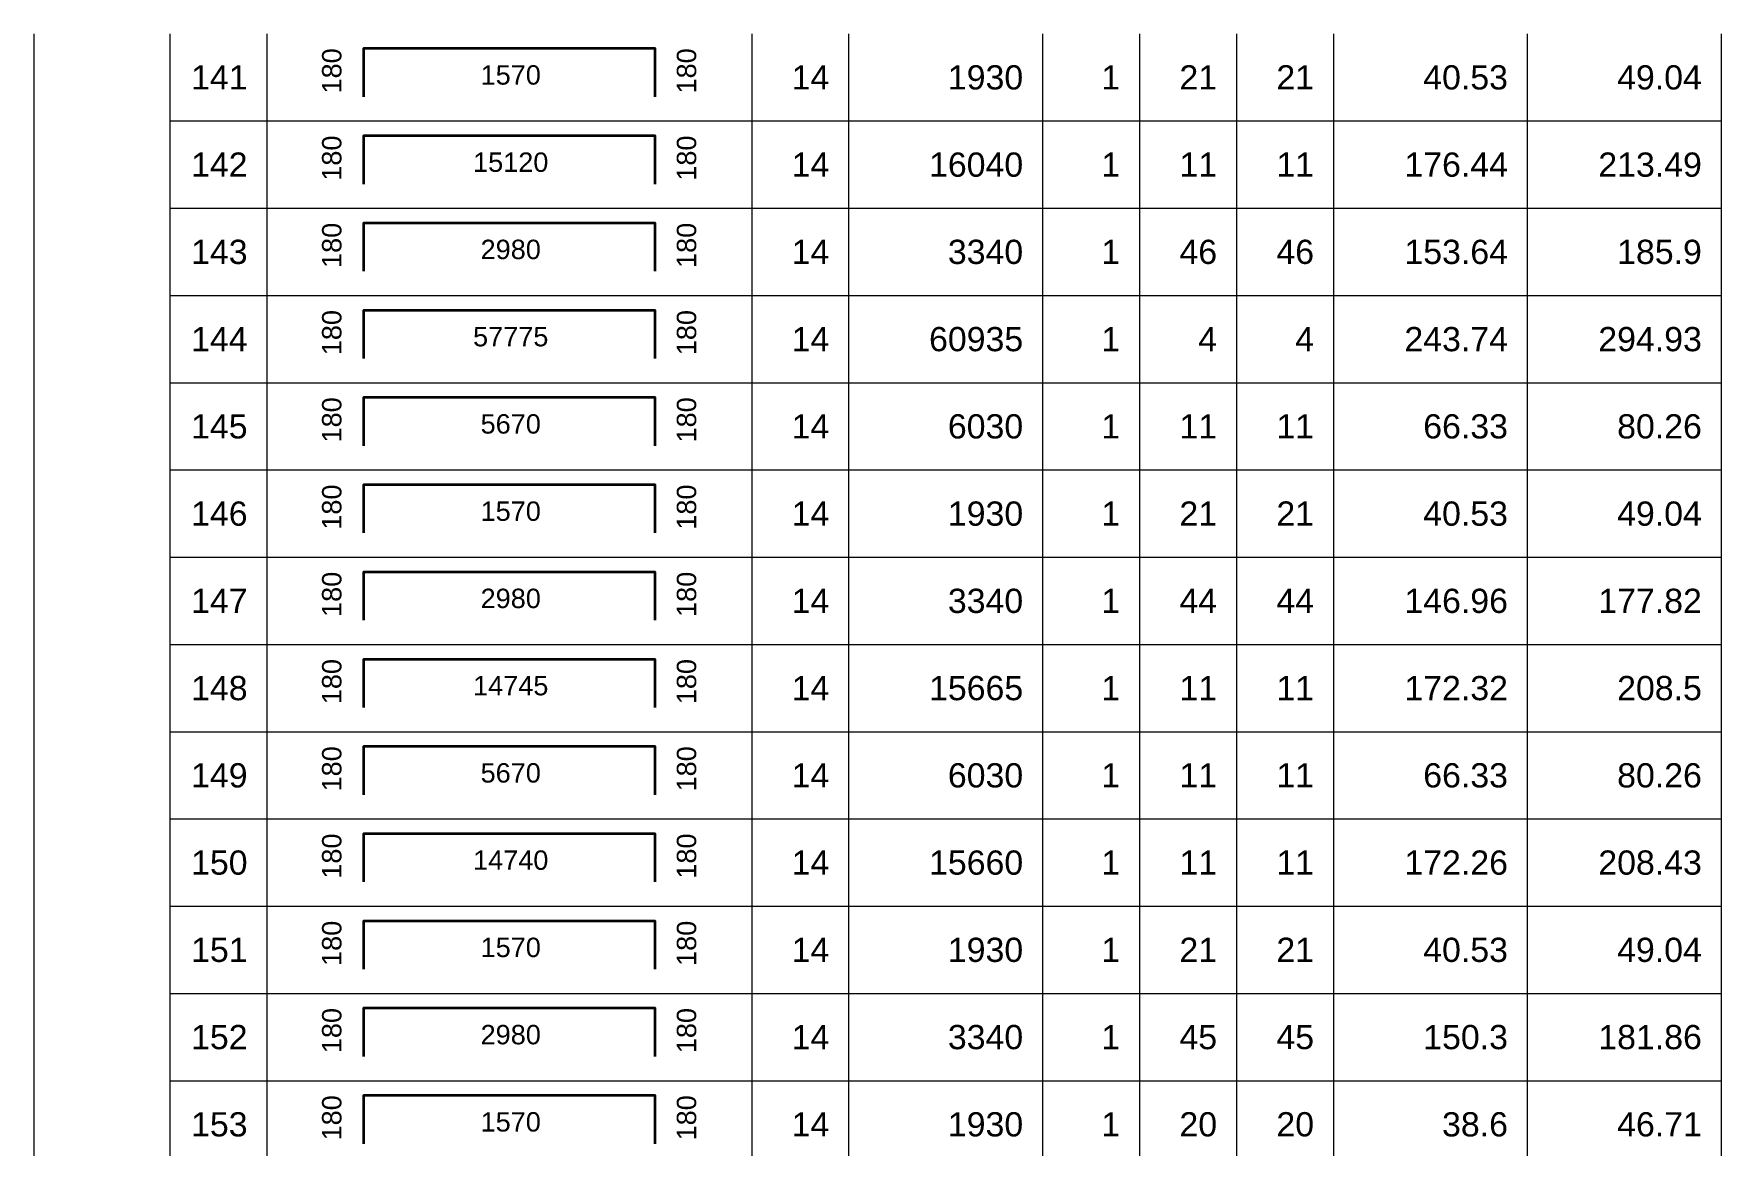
# Model space of a CAD drawing. Header units: millimetres. Extents: x -179076 to 505271, y -34263 to 117995.
# Drawn here: x -28311 to -10905, y -22329 to -10863 of the extents above; entities that cross this region are included whole.
import ezdxf
from ezdxf.enums import TextEntityAlignment as Align

# ---------------------------------------------------------------- set-up
doc = ezdxf.new("R2010")
doc.units = ezdxf.units.MM
for name, color, linetype, lineweight in [('NDC_S_REBAR', 4, 'Continuous', 35), ('NDC_S_VN TEXT', 7, 'Continuous', 20), ('NDC_Table', 3, 'Continuous', 20)]:
    doc.layers.add(name, color=color, linetype=linetype, lineweight=lineweight)
doc.styles.add('ARIAL', font='arial.ttf', dxfattribs={"width": 0.8})

# ---------------------------------------------------------------- blocks, each defined once
blk = doc.blocks.new('dang04')
at = {"layer": 'NDC_S_REBAR'}
blk.add_lwpolyline([(3405, -650), (3405, -150), (6405, -150), (6405, -650)], dxfattribs=at)
at = {"layer": 'NDC_Table'}
for p, q in [((0, 0), (0, -900)), ((1405, 0), (1405, -900)), ((2405, 0), (2405, -900)), ((7405, 0), (7405, -900)), ((8405, 0), (8405, -900)), ((10405, 0), (10405, -900)), ((11405, 0), (11405, -900)), ((12405, 0), (12405, -900)), ((13405, 0), (13405, -900)), ((15405, 0), (15405, -900)), ((17405, 0), (17405, -900)), ((1405, -900), (17405, -900))]:
    blk.add_line(p, q, dxfattribs=at)
at = {"layer": 'NDC_S_VN TEXT', "style": 'ARIAL'}
for p in [(3073, -150), (6733, -150)]:
    blk.add_attdef('D03', text='', height=200, rotation=90, dxfattribs=at).set_placement(p, align=Align.MIDDLE_RIGHT)
for p in [(2205, -450), (8205, -450), (10205, -450), (11205, -450), (12205, -450), (13205, -450), (15205, -450), (17205, -450)]:
    blk.add_attdef('D03', text='', height=250, dxfattribs=at).set_placement(p, align=Align.MIDDLE_RIGHT)
blk.add_attdef('D03', text='', height=200, dxfattribs=at).set_placement((4920, -425), align=Align.MIDDLE_CENTER)

msp = doc.modelspace()

# ---------------------------------------------------------------- block references
at = {"layer": 'NDC_Table'}
ref = msp.add_blockref('dang04', (-28310.7, -10862.9), dxfattribs=at)
ref.add_attrib('D03', '141', dxfattribs={"layer": 'NDC_S_VN TEXT', "height": 250, "style": 'ARIAL'}).set_placement((-26105.4, -11312.9), align=Align.MIDDLE_RIGHT)
ref.add_attrib('D03', '180', dxfattribs={"layer": 'NDC_S_VN TEXT', "height": 200, "rotation": 90, "style": 'ARIAL'}).set_placement((-25237.4, -11012.9), align=Align.MIDDLE_RIGHT)
ref.add_attrib('D03', '1570', dxfattribs={"layer": 'NDC_S_VN TEXT', "height": 200, "style": 'ARIAL'}).set_placement((-23391.1, -11287.6), align=Align.MIDDLE_CENTER)
ref.add_attrib('D03', '180', dxfattribs={"layer": 'NDC_S_VN TEXT', "height": 200, "rotation": 90, "style": 'ARIAL'}).set_placement((-21578.2, -11012.9), align=Align.MIDDLE_RIGHT)
ref.add_attrib('D03', '14', dxfattribs={"layer": 'NDC_S_VN TEXT', "height": 250, "style": 'ARIAL'}).set_placement((-20105.4, -11312.9), align=Align.MIDDLE_RIGHT)
ref.add_attrib('D03', '1930', dxfattribs={"layer": 'NDC_S_VN TEXT', "height": 250, "style": 'ARIAL'}).set_placement((-18105.4, -11312.9), align=Align.MIDDLE_RIGHT)
ref.add_attrib('D03', '1', dxfattribs={"layer": 'NDC_S_VN TEXT', "height": 250, "style": 'ARIAL'}).set_placement((-17105.4, -11312.9), align=Align.MIDDLE_RIGHT)
ref.add_attrib('D03', '21', dxfattribs={"layer": 'NDC_S_VN TEXT', "height": 250, "style": 'ARIAL'}).set_placement((-16105.4, -11312.9), align=Align.MIDDLE_RIGHT)
ref.add_attrib('D03', '21', dxfattribs={"layer": 'NDC_S_VN TEXT', "height": 250, "style": 'ARIAL'}).set_placement((-15105.4, -11312.5), align=Align.MIDDLE_RIGHT)
ref.add_attrib('D03', '40.53', dxfattribs={"layer": 'NDC_S_VN TEXT', "height": 250, "style": 'ARIAL'}).set_placement((-13105.4, -11312.9), align=Align.MIDDLE_RIGHT)
ref.add_attrib('D03', '49.04', dxfattribs={"layer": 'NDC_S_VN TEXT', "height": 250, "style": 'ARIAL'}).set_placement((-11105.4, -11312.9), align=Align.MIDDLE_RIGHT)
ref = msp.add_blockref('dang04', (-28310.7, -11762.9), dxfattribs=at)
ref.add_attrib('D03', '142', dxfattribs={"layer": 'NDC_S_VN TEXT', "height": 250, "style": 'ARIAL'}).set_placement((-26105.4, -12212.9), align=Align.MIDDLE_RIGHT)
ref.add_attrib('D03', '180', dxfattribs={"layer": 'NDC_S_VN TEXT', "height": 200, "rotation": 90, "style": 'ARIAL'}).set_placement((-25237.4, -11912.9), align=Align.MIDDLE_RIGHT)
ref.add_attrib('D03', '15120', dxfattribs={"layer": 'NDC_S_VN TEXT', "height": 200, "style": 'ARIAL'}).set_placement((-23391.1, -12187.6), align=Align.MIDDLE_CENTER)
ref.add_attrib('D03', '180', dxfattribs={"layer": 'NDC_S_VN TEXT', "height": 200, "rotation": 90, "style": 'ARIAL'}).set_placement((-21578.2, -11912.9), align=Align.MIDDLE_RIGHT)
ref.add_attrib('D03', '14', dxfattribs={"layer": 'NDC_S_VN TEXT', "height": 250, "style": 'ARIAL'}).set_placement((-20105.4, -12212.9), align=Align.MIDDLE_RIGHT)
ref.add_attrib('D03', '16040', dxfattribs={"layer": 'NDC_S_VN TEXT', "height": 250, "style": 'ARIAL'}).set_placement((-18105.4, -12212.9), align=Align.MIDDLE_RIGHT)
ref.add_attrib('D03', '1', dxfattribs={"layer": 'NDC_S_VN TEXT', "height": 250, "style": 'ARIAL'}).set_placement((-17105.4, -12212.9), align=Align.MIDDLE_RIGHT)
ref.add_attrib('D03', '11', dxfattribs={"layer": 'NDC_S_VN TEXT', "height": 250, "style": 'ARIAL'}).set_placement((-16105.4, -12212.9), align=Align.MIDDLE_RIGHT)
ref.add_attrib('D03', '11', dxfattribs={"layer": 'NDC_S_VN TEXT', "height": 250, "style": 'ARIAL'}).set_placement((-15105.4, -12212.5), align=Align.MIDDLE_RIGHT)
ref.add_attrib('D03', '176.44', dxfattribs={"layer": 'NDC_S_VN TEXT', "height": 250, "style": 'ARIAL'}).set_placement((-13105.4, -12212.9), align=Align.MIDDLE_RIGHT)
ref.add_attrib('D03', '213.49', dxfattribs={"layer": 'NDC_S_VN TEXT', "height": 250, "style": 'ARIAL'}).set_placement((-11105.4, -12212.9), align=Align.MIDDLE_RIGHT)
ref = msp.add_blockref('dang04', (-28310.7, -12662.9), dxfattribs=at)
ref.add_attrib('D03', '143', dxfattribs={"layer": 'NDC_S_VN TEXT', "height": 250, "style": 'ARIAL'}).set_placement((-26105.4, -13112.9), align=Align.MIDDLE_RIGHT)
ref.add_attrib('D03', '180', dxfattribs={"layer": 'NDC_S_VN TEXT', "height": 200, "rotation": 90, "style": 'ARIAL'}).set_placement((-25237.4, -12812.9), align=Align.MIDDLE_RIGHT)
ref.add_attrib('D03', '2980', dxfattribs={"layer": 'NDC_S_VN TEXT', "height": 200, "style": 'ARIAL'}).set_placement((-23391.1, -13087.6), align=Align.MIDDLE_CENTER)
ref.add_attrib('D03', '180', dxfattribs={"layer": 'NDC_S_VN TEXT', "height": 200, "rotation": 90, "style": 'ARIAL'}).set_placement((-21578.2, -12812.9), align=Align.MIDDLE_RIGHT)
ref.add_attrib('D03', '14', dxfattribs={"layer": 'NDC_S_VN TEXT', "height": 250, "style": 'ARIAL'}).set_placement((-20105.4, -13112.9), align=Align.MIDDLE_RIGHT)
ref.add_attrib('D03', '3340', dxfattribs={"layer": 'NDC_S_VN TEXT', "height": 250, "style": 'ARIAL'}).set_placement((-18105.4, -13112.9), align=Align.MIDDLE_RIGHT)
ref.add_attrib('D03', '1', dxfattribs={"layer": 'NDC_S_VN TEXT', "height": 250, "style": 'ARIAL'}).set_placement((-17105.4, -13112.9), align=Align.MIDDLE_RIGHT)
ref.add_attrib('D03', '46', dxfattribs={"layer": 'NDC_S_VN TEXT', "height": 250, "style": 'ARIAL'}).set_placement((-16105.4, -13112.9), align=Align.MIDDLE_RIGHT)
ref.add_attrib('D03', '46', dxfattribs={"layer": 'NDC_S_VN TEXT', "height": 250, "style": 'ARIAL'}).set_placement((-15105.4, -13112.5), align=Align.MIDDLE_RIGHT)
ref.add_attrib('D03', '153.64', dxfattribs={"layer": 'NDC_S_VN TEXT', "height": 250, "style": 'ARIAL'}).set_placement((-13105.4, -13112.9), align=Align.MIDDLE_RIGHT)
ref.add_attrib('D03', '185.9', dxfattribs={"layer": 'NDC_S_VN TEXT', "height": 250, "style": 'ARIAL'}).set_placement((-11105.4, -13112.9), align=Align.MIDDLE_RIGHT)
ref = msp.add_blockref('dang04', (-28310.7, -13562.9), dxfattribs=at)
ref.add_attrib('D03', '144', dxfattribs={"layer": 'NDC_S_VN TEXT', "height": 250, "style": 'ARIAL'}).set_placement((-26105.4, -14012.9), align=Align.MIDDLE_RIGHT)
ref.add_attrib('D03', '180', dxfattribs={"layer": 'NDC_S_VN TEXT', "height": 200, "rotation": 90, "style": 'ARIAL'}).set_placement((-25237.4, -13712.9), align=Align.MIDDLE_RIGHT)
ref.add_attrib('D03', '57775', dxfattribs={"layer": 'NDC_S_VN TEXT', "height": 200, "style": 'ARIAL'}).set_placement((-23391.1, -13987.6), align=Align.MIDDLE_CENTER)
ref.add_attrib('D03', '180', dxfattribs={"layer": 'NDC_S_VN TEXT', "height": 200, "rotation": 90, "style": 'ARIAL'}).set_placement((-21578.2, -13712.9), align=Align.MIDDLE_RIGHT)
ref.add_attrib('D03', '14', dxfattribs={"layer": 'NDC_S_VN TEXT', "height": 250, "style": 'ARIAL'}).set_placement((-20105.4, -14012.9), align=Align.MIDDLE_RIGHT)
ref.add_attrib('D03', '60935', dxfattribs={"layer": 'NDC_S_VN TEXT', "height": 250, "style": 'ARIAL'}).set_placement((-18105.4, -14012.9), align=Align.MIDDLE_RIGHT)
ref.add_attrib('D03', '1', dxfattribs={"layer": 'NDC_S_VN TEXT', "height": 250, "style": 'ARIAL'}).set_placement((-17105.4, -14012.9), align=Align.MIDDLE_RIGHT)
ref.add_attrib('D03', '4', dxfattribs={"layer": 'NDC_S_VN TEXT', "height": 250, "style": 'ARIAL'}).set_placement((-16105.4, -14012.9), align=Align.MIDDLE_RIGHT)
ref.add_attrib('D03', '4', dxfattribs={"layer": 'NDC_S_VN TEXT', "height": 250, "style": 'ARIAL'}).set_placement((-15105.4, -14012.5), align=Align.MIDDLE_RIGHT)
ref.add_attrib('D03', '243.74', dxfattribs={"layer": 'NDC_S_VN TEXT', "height": 250, "style": 'ARIAL'}).set_placement((-13105.4, -14012.9), align=Align.MIDDLE_RIGHT)
ref.add_attrib('D03', '294.93', dxfattribs={"layer": 'NDC_S_VN TEXT', "height": 250, "style": 'ARIAL'}).set_placement((-11105.4, -14012.9), align=Align.MIDDLE_RIGHT)
ref = msp.add_blockref('dang04', (-28310.7, -14462.9), dxfattribs=at)
ref.add_attrib('D03', '145', dxfattribs={"layer": 'NDC_S_VN TEXT', "height": 250, "style": 'ARIAL'}).set_placement((-26105.4, -14912.9), align=Align.MIDDLE_RIGHT)
ref.add_attrib('D03', '180', dxfattribs={"layer": 'NDC_S_VN TEXT', "height": 200, "rotation": 90, "style": 'ARIAL'}).set_placement((-25237.4, -14612.9), align=Align.MIDDLE_RIGHT)
ref.add_attrib('D03', '5670', dxfattribs={"layer": 'NDC_S_VN TEXT', "height": 200, "style": 'ARIAL'}).set_placement((-23391.1, -14887.6), align=Align.MIDDLE_CENTER)
ref.add_attrib('D03', '180', dxfattribs={"layer": 'NDC_S_VN TEXT', "height": 200, "rotation": 90, "style": 'ARIAL'}).set_placement((-21578.2, -14612.9), align=Align.MIDDLE_RIGHT)
ref.add_attrib('D03', '14', dxfattribs={"layer": 'NDC_S_VN TEXT', "height": 250, "style": 'ARIAL'}).set_placement((-20105.4, -14912.9), align=Align.MIDDLE_RIGHT)
ref.add_attrib('D03', '6030', dxfattribs={"layer": 'NDC_S_VN TEXT', "height": 250, "style": 'ARIAL'}).set_placement((-18105.4, -14912.9), align=Align.MIDDLE_RIGHT)
ref.add_attrib('D03', '1', dxfattribs={"layer": 'NDC_S_VN TEXT', "height": 250, "style": 'ARIAL'}).set_placement((-17105.4, -14912.9), align=Align.MIDDLE_RIGHT)
ref.add_attrib('D03', '11', dxfattribs={"layer": 'NDC_S_VN TEXT', "height": 250, "style": 'ARIAL'}).set_placement((-16105.4, -14912.9), align=Align.MIDDLE_RIGHT)
ref.add_attrib('D03', '11', dxfattribs={"layer": 'NDC_S_VN TEXT', "height": 250, "style": 'ARIAL'}).set_placement((-15105.4, -14912.5), align=Align.MIDDLE_RIGHT)
ref.add_attrib('D03', '66.33', dxfattribs={"layer": 'NDC_S_VN TEXT', "height": 250, "style": 'ARIAL'}).set_placement((-13105.4, -14912.9), align=Align.MIDDLE_RIGHT)
ref.add_attrib('D03', '80.26', dxfattribs={"layer": 'NDC_S_VN TEXT', "height": 250, "style": 'ARIAL'}).set_placement((-11105.4, -14912.9), align=Align.MIDDLE_RIGHT)
ref = msp.add_blockref('dang04', (-28310.7, -15362.9), dxfattribs=at)
ref.add_attrib('D03', '146', dxfattribs={"layer": 'NDC_S_VN TEXT', "height": 250, "style": 'ARIAL'}).set_placement((-26105.4, -15812.9), align=Align.MIDDLE_RIGHT)
ref.add_attrib('D03', '180', dxfattribs={"layer": 'NDC_S_VN TEXT', "height": 200, "rotation": 90, "style": 'ARIAL'}).set_placement((-25237.4, -15512.9), align=Align.MIDDLE_RIGHT)
ref.add_attrib('D03', '1570', dxfattribs={"layer": 'NDC_S_VN TEXT', "height": 200, "style": 'ARIAL'}).set_placement((-23391.1, -15787.6), align=Align.MIDDLE_CENTER)
ref.add_attrib('D03', '180', dxfattribs={"layer": 'NDC_S_VN TEXT', "height": 200, "rotation": 90, "style": 'ARIAL'}).set_placement((-21578.2, -15512.9), align=Align.MIDDLE_RIGHT)
ref.add_attrib('D03', '14', dxfattribs={"layer": 'NDC_S_VN TEXT', "height": 250, "style": 'ARIAL'}).set_placement((-20105.4, -15812.9), align=Align.MIDDLE_RIGHT)
ref.add_attrib('D03', '1930', dxfattribs={"layer": 'NDC_S_VN TEXT', "height": 250, "style": 'ARIAL'}).set_placement((-18105.4, -15812.9), align=Align.MIDDLE_RIGHT)
ref.add_attrib('D03', '1', dxfattribs={"layer": 'NDC_S_VN TEXT', "height": 250, "style": 'ARIAL'}).set_placement((-17105.4, -15812.9), align=Align.MIDDLE_RIGHT)
ref.add_attrib('D03', '21', dxfattribs={"layer": 'NDC_S_VN TEXT', "height": 250, "style": 'ARIAL'}).set_placement((-16105.4, -15812.9), align=Align.MIDDLE_RIGHT)
ref.add_attrib('D03', '21', dxfattribs={"layer": 'NDC_S_VN TEXT', "height": 250, "style": 'ARIAL'}).set_placement((-15105.4, -15812.5), align=Align.MIDDLE_RIGHT)
ref.add_attrib('D03', '40.53', dxfattribs={"layer": 'NDC_S_VN TEXT', "height": 250, "style": 'ARIAL'}).set_placement((-13105.4, -15812.9), align=Align.MIDDLE_RIGHT)
ref.add_attrib('D03', '49.04', dxfattribs={"layer": 'NDC_S_VN TEXT', "height": 250, "style": 'ARIAL'}).set_placement((-11105.4, -15812.9), align=Align.MIDDLE_RIGHT)
ref = msp.add_blockref('dang04', (-28310.7, -16262.9), dxfattribs=at)
ref.add_attrib('D03', '147', dxfattribs={"layer": 'NDC_S_VN TEXT', "height": 250, "style": 'ARIAL'}).set_placement((-26105.4, -16712.9), align=Align.MIDDLE_RIGHT)
ref.add_attrib('D03', '180', dxfattribs={"layer": 'NDC_S_VN TEXT', "height": 200, "rotation": 90, "style": 'ARIAL'}).set_placement((-25237.4, -16412.9), align=Align.MIDDLE_RIGHT)
ref.add_attrib('D03', '2980', dxfattribs={"layer": 'NDC_S_VN TEXT', "height": 200, "style": 'ARIAL'}).set_placement((-23391.1, -16687.6), align=Align.MIDDLE_CENTER)
ref.add_attrib('D03', '180', dxfattribs={"layer": 'NDC_S_VN TEXT', "height": 200, "rotation": 90, "style": 'ARIAL'}).set_placement((-21578.2, -16412.9), align=Align.MIDDLE_RIGHT)
ref.add_attrib('D03', '14', dxfattribs={"layer": 'NDC_S_VN TEXT', "height": 250, "style": 'ARIAL'}).set_placement((-20105.4, -16712.9), align=Align.MIDDLE_RIGHT)
ref.add_attrib('D03', '3340', dxfattribs={"layer": 'NDC_S_VN TEXT', "height": 250, "style": 'ARIAL'}).set_placement((-18105.4, -16712.9), align=Align.MIDDLE_RIGHT)
ref.add_attrib('D03', '1', dxfattribs={"layer": 'NDC_S_VN TEXT', "height": 250, "style": 'ARIAL'}).set_placement((-17105.4, -16712.9), align=Align.MIDDLE_RIGHT)
ref.add_attrib('D03', '44', dxfattribs={"layer": 'NDC_S_VN TEXT', "height": 250, "style": 'ARIAL'}).set_placement((-16105.4, -16712.9), align=Align.MIDDLE_RIGHT)
ref.add_attrib('D03', '44', dxfattribs={"layer": 'NDC_S_VN TEXT', "height": 250, "style": 'ARIAL'}).set_placement((-15105.4, -16712.5), align=Align.MIDDLE_RIGHT)
ref.add_attrib('D03', '146.96', dxfattribs={"layer": 'NDC_S_VN TEXT', "height": 250, "style": 'ARIAL'}).set_placement((-13105.4, -16712.9), align=Align.MIDDLE_RIGHT)
ref.add_attrib('D03', '177.82', dxfattribs={"layer": 'NDC_S_VN TEXT', "height": 250, "style": 'ARIAL'}).set_placement((-11105.4, -16712.9), align=Align.MIDDLE_RIGHT)
ref = msp.add_blockref('dang04', (-28310.7, -17162.9), dxfattribs=at)
ref.add_attrib('D03', '148', dxfattribs={"layer": 'NDC_S_VN TEXT', "height": 250, "style": 'ARIAL'}).set_placement((-26105.4, -17612.9), align=Align.MIDDLE_RIGHT)
ref.add_attrib('D03', '180', dxfattribs={"layer": 'NDC_S_VN TEXT', "height": 200, "rotation": 90, "style": 'ARIAL'}).set_placement((-25237.4, -17312.9), align=Align.MIDDLE_RIGHT)
ref.add_attrib('D03', '14745', dxfattribs={"layer": 'NDC_S_VN TEXT', "height": 200, "style": 'ARIAL'}).set_placement((-23391.1, -17587.6), align=Align.MIDDLE_CENTER)
ref.add_attrib('D03', '180', dxfattribs={"layer": 'NDC_S_VN TEXT', "height": 200, "rotation": 90, "style": 'ARIAL'}).set_placement((-21578.2, -17312.9), align=Align.MIDDLE_RIGHT)
ref.add_attrib('D03', '14', dxfattribs={"layer": 'NDC_S_VN TEXT', "height": 250, "style": 'ARIAL'}).set_placement((-20105.4, -17612.9), align=Align.MIDDLE_RIGHT)
ref.add_attrib('D03', '15665', dxfattribs={"layer": 'NDC_S_VN TEXT', "height": 250, "style": 'ARIAL'}).set_placement((-18105.4, -17612.9), align=Align.MIDDLE_RIGHT)
ref.add_attrib('D03', '1', dxfattribs={"layer": 'NDC_S_VN TEXT', "height": 250, "style": 'ARIAL'}).set_placement((-17105.4, -17612.9), align=Align.MIDDLE_RIGHT)
ref.add_attrib('D03', '11', dxfattribs={"layer": 'NDC_S_VN TEXT', "height": 250, "style": 'ARIAL'}).set_placement((-16105.4, -17612.9), align=Align.MIDDLE_RIGHT)
ref.add_attrib('D03', '11', dxfattribs={"layer": 'NDC_S_VN TEXT', "height": 250, "style": 'ARIAL'}).set_placement((-15105.4, -17612.5), align=Align.MIDDLE_RIGHT)
ref.add_attrib('D03', '172.32', dxfattribs={"layer": 'NDC_S_VN TEXT', "height": 250, "style": 'ARIAL'}).set_placement((-13105.4, -17612.9), align=Align.MIDDLE_RIGHT)
ref.add_attrib('D03', '208.5', dxfattribs={"layer": 'NDC_S_VN TEXT', "height": 250, "style": 'ARIAL'}).set_placement((-11105.4, -17612.9), align=Align.MIDDLE_RIGHT)
ref = msp.add_blockref('dang04', (-28310.7, -18062.9), dxfattribs=at)
ref.add_attrib('D03', '149', dxfattribs={"layer": 'NDC_S_VN TEXT', "height": 250, "style": 'ARIAL'}).set_placement((-26105.4, -18512.9), align=Align.MIDDLE_RIGHT)
ref.add_attrib('D03', '180', dxfattribs={"layer": 'NDC_S_VN TEXT', "height": 200, "rotation": 90, "style": 'ARIAL'}).set_placement((-25237.4, -18212.9), align=Align.MIDDLE_RIGHT)
ref.add_attrib('D03', '5670', dxfattribs={"layer": 'NDC_S_VN TEXT', "height": 200, "style": 'ARIAL'}).set_placement((-23391.1, -18487.6), align=Align.MIDDLE_CENTER)
ref.add_attrib('D03', '180', dxfattribs={"layer": 'NDC_S_VN TEXT', "height": 200, "rotation": 90, "style": 'ARIAL'}).set_placement((-21578.2, -18212.9), align=Align.MIDDLE_RIGHT)
ref.add_attrib('D03', '14', dxfattribs={"layer": 'NDC_S_VN TEXT', "height": 250, "style": 'ARIAL'}).set_placement((-20105.4, -18512.9), align=Align.MIDDLE_RIGHT)
ref.add_attrib('D03', '6030', dxfattribs={"layer": 'NDC_S_VN TEXT', "height": 250, "style": 'ARIAL'}).set_placement((-18105.4, -18512.9), align=Align.MIDDLE_RIGHT)
ref.add_attrib('D03', '1', dxfattribs={"layer": 'NDC_S_VN TEXT', "height": 250, "style": 'ARIAL'}).set_placement((-17105.4, -18512.9), align=Align.MIDDLE_RIGHT)
ref.add_attrib('D03', '11', dxfattribs={"layer": 'NDC_S_VN TEXT', "height": 250, "style": 'ARIAL'}).set_placement((-16105.4, -18512.9), align=Align.MIDDLE_RIGHT)
ref.add_attrib('D03', '11', dxfattribs={"layer": 'NDC_S_VN TEXT', "height": 250, "style": 'ARIAL'}).set_placement((-15105.4, -18512.5), align=Align.MIDDLE_RIGHT)
ref.add_attrib('D03', '66.33', dxfattribs={"layer": 'NDC_S_VN TEXT', "height": 250, "style": 'ARIAL'}).set_placement((-13105.4, -18512.9), align=Align.MIDDLE_RIGHT)
ref.add_attrib('D03', '80.26', dxfattribs={"layer": 'NDC_S_VN TEXT', "height": 250, "style": 'ARIAL'}).set_placement((-11105.4, -18512.9), align=Align.MIDDLE_RIGHT)
ref = msp.add_blockref('dang04', (-28310.7, -18962.9), dxfattribs=at)
ref.add_attrib('D03', '150', dxfattribs={"layer": 'NDC_S_VN TEXT', "height": 250, "style": 'ARIAL'}).set_placement((-26105.4, -19412.9), align=Align.MIDDLE_RIGHT)
ref.add_attrib('D03', '180', dxfattribs={"layer": 'NDC_S_VN TEXT', "height": 200, "rotation": 90, "style": 'ARIAL'}).set_placement((-25237.4, -19112.9), align=Align.MIDDLE_RIGHT)
ref.add_attrib('D03', '14740', dxfattribs={"layer": 'NDC_S_VN TEXT', "height": 200, "style": 'ARIAL'}).set_placement((-23391.1, -19387.6), align=Align.MIDDLE_CENTER)
ref.add_attrib('D03', '180', dxfattribs={"layer": 'NDC_S_VN TEXT', "height": 200, "rotation": 90, "style": 'ARIAL'}).set_placement((-21578.2, -19112.9), align=Align.MIDDLE_RIGHT)
ref.add_attrib('D03', '14', dxfattribs={"layer": 'NDC_S_VN TEXT', "height": 250, "style": 'ARIAL'}).set_placement((-20105.4, -19412.9), align=Align.MIDDLE_RIGHT)
ref.add_attrib('D03', '15660', dxfattribs={"layer": 'NDC_S_VN TEXT', "height": 250, "style": 'ARIAL'}).set_placement((-18105.4, -19412.9), align=Align.MIDDLE_RIGHT)
ref.add_attrib('D03', '1', dxfattribs={"layer": 'NDC_S_VN TEXT', "height": 250, "style": 'ARIAL'}).set_placement((-17105.4, -19412.9), align=Align.MIDDLE_RIGHT)
ref.add_attrib('D03', '11', dxfattribs={"layer": 'NDC_S_VN TEXT', "height": 250, "style": 'ARIAL'}).set_placement((-16105.4, -19412.9), align=Align.MIDDLE_RIGHT)
ref.add_attrib('D03', '11', dxfattribs={"layer": 'NDC_S_VN TEXT', "height": 250, "style": 'ARIAL'}).set_placement((-15105.4, -19412.5), align=Align.MIDDLE_RIGHT)
ref.add_attrib('D03', '172.26', dxfattribs={"layer": 'NDC_S_VN TEXT', "height": 250, "style": 'ARIAL'}).set_placement((-13105.4, -19412.9), align=Align.MIDDLE_RIGHT)
ref.add_attrib('D03', '208.43', dxfattribs={"layer": 'NDC_S_VN TEXT', "height": 250, "style": 'ARIAL'}).set_placement((-11105.4, -19412.9), align=Align.MIDDLE_RIGHT)
ref = msp.add_blockref('dang04', (-28310.7, -19862.9), dxfattribs=at)
ref.add_attrib('D03', '151', dxfattribs={"layer": 'NDC_S_VN TEXT', "height": 250, "style": 'ARIAL'}).set_placement((-26105.4, -20312.9), align=Align.MIDDLE_RIGHT)
ref.add_attrib('D03', '180', dxfattribs={"layer": 'NDC_S_VN TEXT', "height": 200, "rotation": 90, "style": 'ARIAL'}).set_placement((-25237.4, -20012.9), align=Align.MIDDLE_RIGHT)
ref.add_attrib('D03', '1570', dxfattribs={"layer": 'NDC_S_VN TEXT', "height": 200, "style": 'ARIAL'}).set_placement((-23391.1, -20287.6), align=Align.MIDDLE_CENTER)
ref.add_attrib('D03', '180', dxfattribs={"layer": 'NDC_S_VN TEXT', "height": 200, "rotation": 90, "style": 'ARIAL'}).set_placement((-21578.2, -20012.9), align=Align.MIDDLE_RIGHT)
ref.add_attrib('D03', '14', dxfattribs={"layer": 'NDC_S_VN TEXT', "height": 250, "style": 'ARIAL'}).set_placement((-20105.4, -20312.9), align=Align.MIDDLE_RIGHT)
ref.add_attrib('D03', '1930', dxfattribs={"layer": 'NDC_S_VN TEXT', "height": 250, "style": 'ARIAL'}).set_placement((-18105.4, -20312.9), align=Align.MIDDLE_RIGHT)
ref.add_attrib('D03', '1', dxfattribs={"layer": 'NDC_S_VN TEXT', "height": 250, "style": 'ARIAL'}).set_placement((-17105.4, -20312.9), align=Align.MIDDLE_RIGHT)
ref.add_attrib('D03', '21', dxfattribs={"layer": 'NDC_S_VN TEXT', "height": 250, "style": 'ARIAL'}).set_placement((-16105.4, -20312.9), align=Align.MIDDLE_RIGHT)
ref.add_attrib('D03', '21', dxfattribs={"layer": 'NDC_S_VN TEXT', "height": 250, "style": 'ARIAL'}).set_placement((-15105.4, -20312.5), align=Align.MIDDLE_RIGHT)
ref.add_attrib('D03', '40.53', dxfattribs={"layer": 'NDC_S_VN TEXT', "height": 250, "style": 'ARIAL'}).set_placement((-13105.4, -20312.9), align=Align.MIDDLE_RIGHT)
ref.add_attrib('D03', '49.04', dxfattribs={"layer": 'NDC_S_VN TEXT', "height": 250, "style": 'ARIAL'}).set_placement((-11105.4, -20312.9), align=Align.MIDDLE_RIGHT)
ref = msp.add_blockref('dang04', (-28310.7, -20762.9), dxfattribs=at)
ref.add_attrib('D03', '152', dxfattribs={"layer": 'NDC_S_VN TEXT', "height": 250, "style": 'ARIAL'}).set_placement((-26105.4, -21212.9), align=Align.MIDDLE_RIGHT)
ref.add_attrib('D03', '180', dxfattribs={"layer": 'NDC_S_VN TEXT', "height": 200, "rotation": 90, "style": 'ARIAL'}).set_placement((-25237.4, -20912.9), align=Align.MIDDLE_RIGHT)
ref.add_attrib('D03', '2980', dxfattribs={"layer": 'NDC_S_VN TEXT', "height": 200, "style": 'ARIAL'}).set_placement((-23391.1, -21187.6), align=Align.MIDDLE_CENTER)
ref.add_attrib('D03', '180', dxfattribs={"layer": 'NDC_S_VN TEXT', "height": 200, "rotation": 90, "style": 'ARIAL'}).set_placement((-21578.2, -20912.9), align=Align.MIDDLE_RIGHT)
ref.add_attrib('D03', '14', dxfattribs={"layer": 'NDC_S_VN TEXT', "height": 250, "style": 'ARIAL'}).set_placement((-20105.4, -21212.9), align=Align.MIDDLE_RIGHT)
ref.add_attrib('D03', '3340', dxfattribs={"layer": 'NDC_S_VN TEXT', "height": 250, "style": 'ARIAL'}).set_placement((-18105.4, -21212.9), align=Align.MIDDLE_RIGHT)
ref.add_attrib('D03', '1', dxfattribs={"layer": 'NDC_S_VN TEXT', "height": 250, "style": 'ARIAL'}).set_placement((-17105.4, -21212.9), align=Align.MIDDLE_RIGHT)
ref.add_attrib('D03', '45', dxfattribs={"layer": 'NDC_S_VN TEXT', "height": 250, "style": 'ARIAL'}).set_placement((-16105.4, -21212.9), align=Align.MIDDLE_RIGHT)
ref.add_attrib('D03', '45', dxfattribs={"layer": 'NDC_S_VN TEXT', "height": 250, "style": 'ARIAL'}).set_placement((-15105.4, -21212.5), align=Align.MIDDLE_RIGHT)
ref.add_attrib('D03', '150.3', dxfattribs={"layer": 'NDC_S_VN TEXT', "height": 250, "style": 'ARIAL'}).set_placement((-13105.4, -21212.9), align=Align.MIDDLE_RIGHT)
ref.add_attrib('D03', '181.86', dxfattribs={"layer": 'NDC_S_VN TEXT', "height": 250, "style": 'ARIAL'}).set_placement((-11105.4, -21212.9), align=Align.MIDDLE_RIGHT)
ref = msp.add_blockref('dang04', (-28310.7, -21662.9), dxfattribs=at)
ref.add_attrib('D03', '153', dxfattribs={"layer": 'NDC_S_VN TEXT', "height": 250, "style": 'ARIAL'}).set_placement((-26105.4, -22112.9), align=Align.MIDDLE_RIGHT)
ref.add_attrib('D03', '180', dxfattribs={"layer": 'NDC_S_VN TEXT', "height": 200, "rotation": 90, "style": 'ARIAL'}).set_placement((-25237.4, -21812.9), align=Align.MIDDLE_RIGHT)
ref.add_attrib('D03', '1570', dxfattribs={"layer": 'NDC_S_VN TEXT', "height": 200, "style": 'ARIAL'}).set_placement((-23391.1, -22087.6), align=Align.MIDDLE_CENTER)
ref.add_attrib('D03', '180', dxfattribs={"layer": 'NDC_S_VN TEXT', "height": 200, "rotation": 90, "style": 'ARIAL'}).set_placement((-21578.2, -21812.9), align=Align.MIDDLE_RIGHT)
ref.add_attrib('D03', '14', dxfattribs={"layer": 'NDC_S_VN TEXT', "height": 250, "style": 'ARIAL'}).set_placement((-20105.4, -22112.9), align=Align.MIDDLE_RIGHT)
ref.add_attrib('D03', '1930', dxfattribs={"layer": 'NDC_S_VN TEXT', "height": 250, "style": 'ARIAL'}).set_placement((-18105.4, -22112.9), align=Align.MIDDLE_RIGHT)
ref.add_attrib('D03', '1', dxfattribs={"layer": 'NDC_S_VN TEXT', "height": 250, "style": 'ARIAL'}).set_placement((-17105.4, -22112.9), align=Align.MIDDLE_RIGHT)
ref.add_attrib('D03', '20', dxfattribs={"layer": 'NDC_S_VN TEXT', "height": 250, "style": 'ARIAL'}).set_placement((-16105.4, -22112.9), align=Align.MIDDLE_RIGHT)
ref.add_attrib('D03', '20', dxfattribs={"layer": 'NDC_S_VN TEXT', "height": 250, "style": 'ARIAL'}).set_placement((-15105.4, -22112.5), align=Align.MIDDLE_RIGHT)
ref.add_attrib('D03', '38.6', dxfattribs={"layer": 'NDC_S_VN TEXT', "height": 250, "style": 'ARIAL'}).set_placement((-13105.4, -22112.9), align=Align.MIDDLE_RIGHT)
ref.add_attrib('D03', '46.71', dxfattribs={"layer": 'NDC_S_VN TEXT', "height": 250, "style": 'ARIAL'}).set_placement((-11105.4, -22112.9), align=Align.MIDDLE_RIGHT)

doc.saveas('drawing.dxf')
